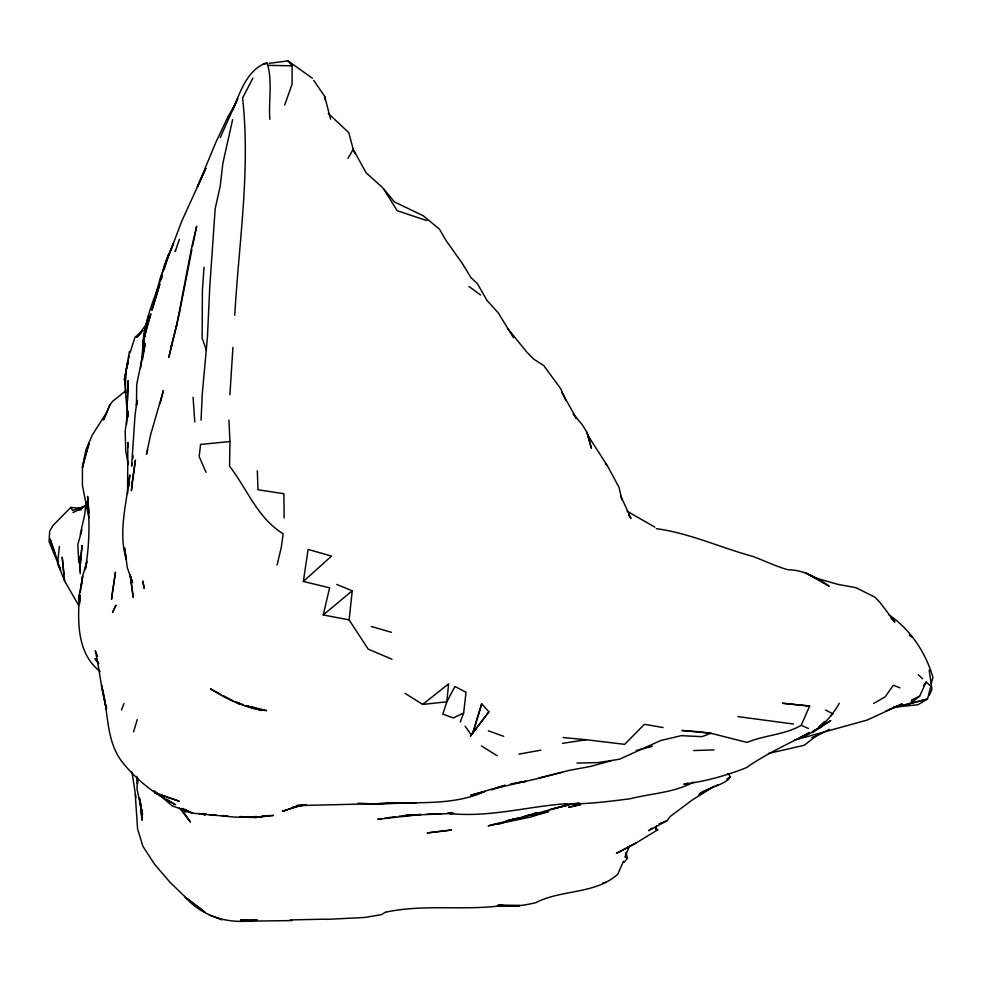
<?xml version="1.0" encoding="UTF-8"?>
<svg xmlns="http://www.w3.org/2000/svg" width="982" height="982" viewBox="0 0 982 982"><rect width="100%" height="100%" fill="white"/><g stroke="black" fill="none" stroke-linecap="round" stroke-linejoin="round"><path stroke-width="1.47" d="M269.841 119.301C268.381 100.618 272.947 80.536 266.944 62.627C247.022 69.538 240.295 92.087 232.734 109.702L235.25 104.178L227.836 117.018L215.868 142.329L197.394 186.727L205.913 168.278L181.756 221.195L162.005 273.45M269.105 63.339L288.033 60.896L292.12 65.819L292.071 84.194L284.657 105.123M143.507 343.823C144.01 324.097 151.572 305.009 158.372 286.707M129.391 351.458L126.15 370.398L125.217 389.731L127.034 409.482L128.176 380.746L127.402 400.411M228.941 420.075L229.96 441.556L229.567 466.143C247.206 489.048 257.431 517.993 283.172 533.791L281.282 547.44L277.059 565.067M143.446 343.381L143.568 336.163L148.773 315.787M127.562 494.056L127.869 442.416L128.139 446.859M128.016 417.215L128.163 411.102L125.193 430.914L125.757 451.229L128.274 464.596M142.5 353.52L142.795 343.405L146.465 323.692L145.508 332.628M127.034 409.482L127.157 406.462M232.93 347.333L229.898 394.776M127.157 400.337L126.543 424.384M201.065 420.186L202.218 394.641L207.435 337.133L209.792 286.511L215.181 208.663L220.214 186.175L222.816 163.552L232.636 119.583M137.811 778.174L137.492 783.882L136.78 776.418M234.759 315.259C238.798 243.094 250.533 170.819 242.652 98.507M204.035 267.178L202.415 290.549L202.132 338.25L206.453 350.181M137.676 778.37L136.94 788.644L142.537 814.729L139.432 798.157L141.924 812.752L140.18 801.717L142.059 820.265L140.303 802.773M79.076 558.414L78.756 562.735L77.848 544.458L81.936 529.863M128.802 486.777L129.17 482.358M129.415 479.412L129.771 474.993C126.715 503.005 117.914 531.692 126.297 559.556L124.579 547.747M140.573 368.115L144.833 333.438L150.835 313.859L142.795 343.405L144.833 333.438L144.182 340.987M143.654 347.027L143.912 344.007M86.944 561.238L82.598 576.446L79.407 594.724L79.493 601.426L80.033 595.337M80.303 592.281L82.598 576.446L81.506 585.26M391.978 659.204L368.25 649.188L349.126 619.973L352.243 590.783L336.814 584.486M78.72 605.464L64.591 580.89L57.594 563.226L59.423 546.409M86.134 501.814L84.673 514.728L80.242 534.539M463.651 713.042L466.008 692.224L454.899 686.492L446.871 701.799L442.796 714.135L453.119 717.94L463.651 713.042L460.3 721.991M136.989 401.319L136.486 405.443L136.707 384.392L145.189 343.688L142.513 359.535M79.493 601.426L80.045 597.019M137.038 400.325L135.062 415.042L131.613 466.143L132.054 463.185M303.352 581.454L308.103 549.417L331.523 556.094L303.352 581.454L329.608 587.825L323.238 614.953L349.138 619.875M132.73 458.741L133.171 455.783M124.419 379.494L128.016 360.738L124.419 379.494L126.199 392.898M656.344 825.96L655.694 829.348L657.694 829.815L635.71 843.219L616.5 853.346L635.71 843.219M191.895 249.428L179.203 314.228L168.794 357.399L172.181 343.049M192.497 246.531L196.658 226.179L191.625 247.587L176.392 326.638M158.9 285.357L164.583 264.551L173.507 243.34L165.614 262.771L168.744 254.007L164.129 269.78M86.772 562.698L85.189 569.732C89.669 545.562 89.73 520.804 87.594 496.389L88.932 513.046M128.507 359.019L129.207 356.085M129.906 353.139L134.976 337.256L143.36 330.701M176.932 324.342L171.175 346.707L172.181 342.89M931.353 683.558L932.9 677.126C925.486 652.33 910.424 629.352 888.796 614.744M481.708 703.861L472.796 733.075L470.353 736.193L488.913 711.803L481.708 703.861L472.796 733.075L488.913 711.803M160.127 403.614L163.417 390.48L150.688 434.486L146.465 454.236L147.681 449.916M148.761 315.738L146.441 324.146L136.658 337.317L140.929 333.549M161.183 274.985L155.831 294.318L158.458 286.634M159.563 284.927L151.879 310.263L159.943 284.105M161.208 279.809L162.46 275.512M133.589 731.86L137.259 719.585M179.399 239.363L175.189 251.601L175.594 250.422M121.473 709.925L123.99 703.542M109.837 405.026L103.638 419.707L109.837 405.026L112.623 401.343L125.757 390.738M629.315 846.324L624.969 856.955L627.498 858.158L624.307 862.171M929.254 695.538L931.955 689.204L929.181 670.117M701.639 731.995L681.962 730.485L710.993 733.296L747.142 742.441C764.659 735.027 784.827 734.88 801.165 725.33L809.647 706.046L782.654 703.272L809.647 706.046M623.521 861.214L617.715 874.299C594.81 894.565 561.839 889.25 535.841 902.654C523.652 905.637 511.168 907.159 498.66 905.416L519.601 905.551L498.66 905.416M232.734 109.702L237.705 98.593L220.275 137.603M911.91 701.185L910.13 703.578L927.524 699.012L900.384 706.046L910.13 703.578L919.606 696.177L926.173 682.073L930.813 686.197L927.524 699.012L917.961 704.72L893.51 707.371M242.591 98.028L252.902 78.081M347.984 158.323L353.201 149.289L348.831 132.717L328.295 113.458M839.266 703.247C830.674 719.106 816.324 732.584 799.041 738.304M106.952 412.121L92.369 434.854L85.851 449.989L82.439 467.444L82.402 485.341L88.859 517.882M923.497 685.657L926.173 682.073M651.962 828.17L648.513 830.674L666.95 820.768L670.522 816.251L691.979 800.183L714.074 786.3L699.074 794.757C698.988 789.688 739.409 781.832 727.637 773.521M81.236 508.394L70.79 507.399L53.016 525.48L49.64 531.372L49.1 541.818L60.197 568.529M815.784 729.577L812.568 732.523L830.76 720.678L821.603 725.796M819.013 726.619L824.364 721.696M830.809 715.792L832.957 713.828L825.396 709.974M818.325 734.192L804.221 745.277L768.464 753.452M323.238 614.953L352.243 590.783M85.63 505.423L82.402 508.075L73.061 512.543M422.702 704.438L448.553 683.877L446.871 701.799L422.702 704.438L405.063 693.317M385.423 912.143L381.544 914.61L364.58 917.483L326.601 919.385M873.624 703.493L885.224 696.815L893.325 685.252L899.88 687.817M800.342 737.592L809.499 732.547C788.411 744.012 766.279 753.624 746.516 767.605C726.447 775.633 705.272 781.39 683.84 784.225L688.014 783.096M726.766 779.045L730.608 776.946M812.482 738.059L829.483 729.368M803.264 736.021L805.866 734.72M812.396 731.443L821.541 726.864L818.436 728.092M911.419 700.117L919.606 696.177M693.648 782.065C674.094 792.793 651.336 793.358 630.014 798.783C608.349 801.582 586.573 804.283 564.687 803.927M890.073 709.127L902.249 703.861L867.167 720.064L794.45 740.17M885.911 710.993L891.275 708.709M659.155 823.812L666.95 820.768M514.985 818.693L500.145 823.689L494.093 824.279L501.078 822.585M85.471 505.779L72.705 510.517L70.79 507.399M812.004 737.457L814.692 736.488M579.147 802.785C554.486 807.351 530.857 816.091 506.246 820.842L520.632 817.613M715.301 785.87L717.756 785.023M491.442 789.884L505.067 785.281L470.746 795.285L484.813 791.517C450.161 807.106 411.47 800.809 374.743 803.988M286.916 809.868L282.386 811.353L296.466 806.59L305.144 804.724M282.951 811.181L296.466 806.59L291.544 807.781L306.335 804.724M530.501 814.422L522.068 817.294L536.798 812.814L532.575 813.857M892.613 708.145L899.991 705.776L894.05 707.077M561.618 772.429L538.725 778.174L569.29 770.367L590.403 766.451L611.27 760.78M636.213 750.506L652.343 746.259L646.254 747.044M540.566 777.916L498.205 787.638M553.59 808.689L568.124 804.97L549.711 809.659M503.962 821.836L520.718 817.613M531.483 815.797L548.582 811.513L530.575 817.036L488.164 825.862L497.653 823.493M500.354 822.83L524.363 817.576M663.096 727.552L644.425 724.286L624.687 744.344L586.18 739.728L562.502 743.349M603.046 882.855L605.968 882.302M518.938 754.127L540.861 750.162M516.139 782.973L525.996 781.291L510.652 783.906M326.196 919.14L290.132 919.925M382.158 818.595L377.64 819.27L420.775 814.544M385.165 818.153L395.709 816.582M386.098 912.082C424.74 903.87 464.314 910.977 503.201 905.429L497.432 905.367M303.524 804.663L296.245 805.645L410.734 802.822M566.553 803.681C527.432 806.443 488.938 817.773 449.412 813.501L453.868 813.378M263.286 64.088L266.196 63.72M447.755 813.047L452.223 812.593M229.96 441.556L200.598 444.416L199.186 456.532L205.999 472.293M78.523 510.002L81.432 509.744M398.692 816.251L420.812 814.532M256.867 816.521L249.281 817.036L253.393 817.159L239.792 816.558M262.93 816.116L273.548 815.404L255.516 817.49L234.6 817.098L192.362 813.157L182.087 808.616M419.449 814.581L405.235 815.416L452.174 813.464M426.789 814.25L441.79 813.661M693.709 750.543L714.061 749.904M385.889 803.067L396.139 802.773M576.913 763.063L598.333 762.597L619.482 759.221L660.665 740.551L681.201 735.665L701.909 736.647L710.993 733.296L702.977 732.179M416.626 802.736L374.891 804.013L358.185 803.215M240.713 919.901L257.174 919.778C230.389 925.032 202.795 917.384 184.677 896.48M291.85 920.588L253.552 921.104L240.565 920.232M268.417 65.364L292.12 65.819M209.056 814.63L216.261 815.146M222.018 815.563L227.775 815.968M563.03 737.543L586.18 739.728M793.505 724.029L737.912 716.615M656.344 528.647C689.757 533.201 720.493 547.661 752.85 556.389C764.671 560.808 776.013 566.479 788.215 569.806C803.767 569.941 816.828 577.526 829.176 586.18L805.338 572.702L812.863 576.9M188.299 810.788L183.229 809.745L186.187 810.42M203.127 813.538L206.085 814.078M188.188 810.911L185.328 810.248L188.802 812.016L182.271 808.481M199.628 813.55L205.348 814.876L199.456 813.501M241.081 704.143L238.245 703.419L241.179 704.303M251.024 706.659L266.638 710.624C246.2 708.464 227.628 699.785 210.492 688.885L220.803 694.36M814.115 577.6L837.732 584.327L856.046 587.727L874.802 597.105L880.007 602.469L894.909 622.085L890.907 618.083M371.343 626.467L391.45 632.31M245.574 705.628L261.691 710.477L246.507 705.604M239.608 703.382L236.846 702.486L243.524 704.843M426.839 220.606L397.207 210.7L383.618 188.9M246.2 705.788L254.228 708.623L246.003 705.653M488.361 730.829L503.68 736.316M235.054 701.713L239.154 703.186M209.497 915.101L222.141 919.925M801.165 725.33L808.493 728.509M184.469 809.377L192.362 813.157L171.96 805.756L159.489 794.819M654.859 527.138L627.117 511.217M223.368 695.735L233.679 701.209M181.891 809.352L186.371 811.893L181.915 808.898M481.389 745.927L497.26 755.796M157.66 793.395L153.843 790.964L156.101 792.511M161.478 795.837L164.019 797.458M166.559 799.078L175.447 804.749C154.604 794.242 136.081 779.683 121.633 761.246C105.344 739.36 108.793 710.563 101.539 685.473L106.387 709.961M288.033 60.896L312.423 78.265M909.209 635.182L911.701 636.962M468.942 286.474L480.554 294.968M186.175 897.916L204.661 911.91L186.175 897.916L169.947 882.204L154.469 864.123L142.869 846.251L137.566 828.734L135.246 794.364M655.546 828.157L657.694 829.815M382.612 187.611L366.188 172.893L353.201 149.289L354.735 153.339M918.256 674.634L922.577 678.758M605.403 463.725L607.416 465.849L619.077 487.44L621.815 499.875M100.152 671.504C76.596 653.239 77.787 621.483 79.407 594.724L79.751 603.648M98.887 663.034L95.021 658.578L98.433 663.574M575.427 416.663L582.252 424.703L586.966 432.313L591.373 448.136L586.966 432.313M383.25 188.446L394.494 201.948L423.156 215.709L439.31 228.99L446.135 240.639L461.994 262.992L471.004 277.661L477.473 283.724L486.839 300.259L498.291 312.927L513.476 337.71M507.534 328.307L526.585 351.851L533.594 359.019L543.611 365.439L560.661 388.602L565.792 400.411M573.144 414.134L576.373 418.283L561.962 392.64M179.485 807.83L190.434 822.057L183.671 812.175M628.615 515.157L631.009 518.447L620.612 495.689M465.087 726.164L470.452 733.75M313.7 80.364L324.674 96.359L330.603 119.166M607.416 465.849L587.494 434.793L590.207 440.157M57.594 563.226L60.663 569.879M97.562 656.099L95.279 650.698C99.685 669.675 101.036 689.376 106.596 708.231M87.999 509.032L86.171 503.705L87.742 508.75M54.71 552.498L50.082 539.008L58.184 562.637M625.878 852.536L627.498 858.158M131.944 771.889L135.933 797.494M80.205 573.795L80.119 556.193L80.131 560.599M124.763 549.147L127.353 567.805L132.595 582.707L130.103 574.814L133.245 597.51L130.324 576.053M64.591 580.89L62.21 557.15L63.891 574.47M127.955 361.29L128.212 364.224M193.086 397.354L194.767 421.892M257.296 470.783L258.008 489.773L283.884 493.713L284.154 517.919M324.674 96.359L324.747 99.17M82.009 545.538L79.738 570.554L82.009 545.538M111.813 596.209L111.567 599.351L115.459 572.211L111.813 596.209M132.275 481.597L131.392 490.718L135.418 460.042L132.275 481.597M84.194 459.895L82.439 467.444L89.288 442.501L84.194 459.895M115.888 605.366L112.586 612.387L115.888 605.366M580.472 804.602L568.713 807.278L580.472 804.602M267.791 815.6L255.516 817.49L267.791 815.6M451.413 830.036L427.416 832.908L451.413 830.036M179.08 801.202L154.923 792.793L179.08 801.202M144.182 588.341L142.856 581.246L144.182 588.341"/></g></svg>
